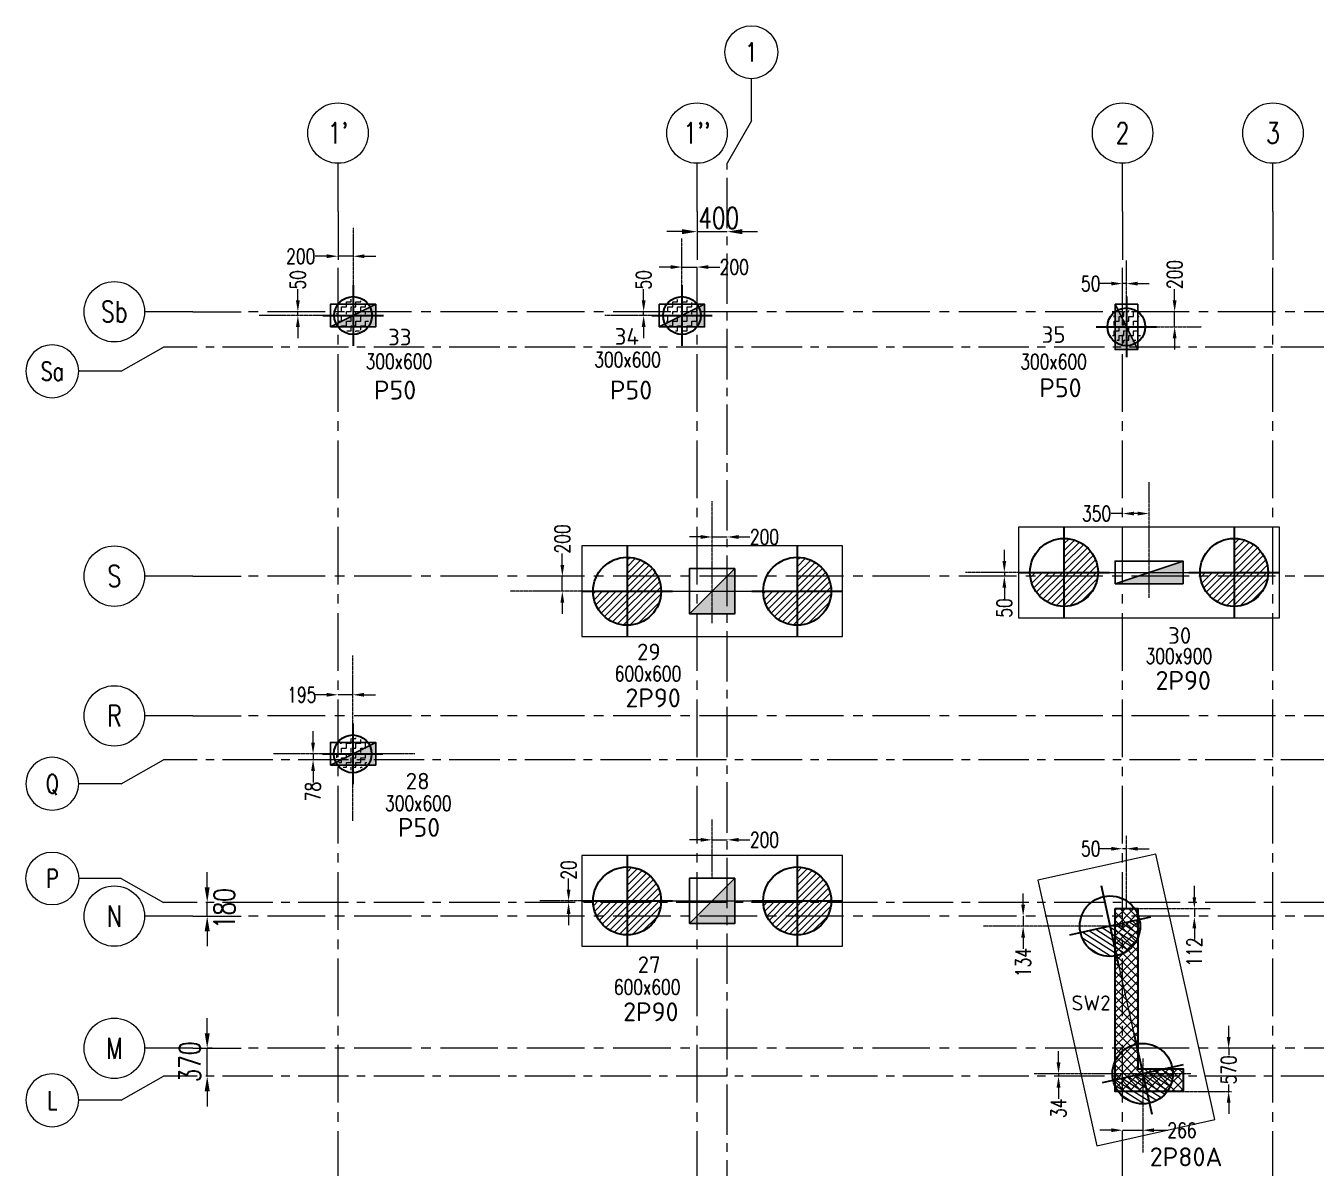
# Model space of a CAD drawing. Header units: millimetres. Extents: x -545754 to 527377, y 134623 to 1871324.
# Drawn here: x 442291 to 459363, y 241771 to 256894 of the extents above; entities that cross this region are included whole.
import ezdxf
from ezdxf.enums import TextEntityAlignment as Align

# ---------------------------------------------------------------- set-up
doc = ezdxf.new("R2010")
doc.units = ezdxf.units.MM
doc.header["$PDMODE"] = 35
doc.linetypes.add('CENTER2', pattern=[28.575, 19.05, -3.175, 3.175, -3.175])
doc.layers.get('Defpoints').update_dxf_attribs({"color": 252})
for name, color, linetype, lineweight in [('Geo Col Hatch', 66, 'Continuous', 5), ('Geo Col Size', 7, 'Continuous', 13), ('Geo Column', 10, 'Continuous', 25), ('Geo pile', 2, 'Continuous', 30), ('Geo pile c-c L', 154, 'Continuous', 0), ('Geo Pile Hatch', 54, 'Continuous', 13), ('Geo Pilecap-L', 154, 'Continuous', 0), ('Geo-COLUMN-NO', 7, 'Continuous', 30), ('Geo-COLUMNS', 10, 'Continuous', 30), ('Geo-DIM-GRID', 144, 'CENTER2', 15), ('Geo-GRID', 8, 'CENTER2', 13), ('Geo-GRID-SHIFT', 172, 'CENTER2', 13), ('Geo-pile', 2, 'Continuous', 30), ('Geo-Pile Hatch', 54, 'Continuous', 13), ('Geo-RCC-PATT-SW', 9, 'Continuous', 13)]:
    doc.layers.add(name, color=color, linetype=linetype, lineweight=lineweight)
doc.layers.add('Geo Pile Txt', color=7, linetype='Continuous')
doc.layers.add('Geo-Pile Txt', color=7, linetype='Continuous')
doc.styles.add('Geo T TIMES NEW ROMAN', font='times.ttf')
doc.styles.add('ISCOPEUR', font='isocpeur.ttf')
doc.styles.add('simplex', font='simplex.shx', dxfattribs={"width": 0.75})
doc.dimstyles.new('Geo1-100 Dim 100', dxfattribs={"dimtxt": 300, "dimasz": 150, "dimexe": 0.11, "dimexo": 0.2, "dimgap": 0.1, "dimtad": 0, "dimdec": 0, "dimdsep": 46, "dimtxsty": 'simplex', "dimcen": 5, "dimdle": 11, "dimclrd": 8, "dimclre": 251, "dimclrt": 142, "dimadec": 0, "dimazin": 0, "dimtfac": 1, "dimtdec": 0, "dimtmove": 0, "dimatfit": 3, "dimfxl": 1, "dimlwd": 15, "dimlwe": 9, "dimarcsym": 0})
doc.dimstyles.new('Geo1-50 @ BEAM-NAME', dxfattribs={"dimtxt": 150, "dimasz": 130, "dimexe": 0.11, "dimexo": 0.2, "dimgap": 0.1, "dimtad": 0, "dimdec": 0, "dimdsep": 46, "dimtxsty": 'simplex', "dimcen": 5, "dimdle": 11, "dimse1": 1, "dimse2": 1, "dimclrd": 256, "dimclre": 251, "dimclrt": 7, "dimadec": 0, "dimazin": 0, "dimtfac": 1, "dimtdec": 0, "dimtmove": 0, "dimatfit": 3, "dimfxl": 1, "dimlwd": 15, "dimlwe": 9, "dimarcsym": 0})
pattern_1 = [(0, (0, 0), (63.5, 63.5), [63.5, -63.5]), (90, (63.5, 0), (-63.5, 63.5), [63.5, -63.5])]

# ---------------------------------------------------------------- blocks, each defined once
blk = doc.blocks.new('SW2')
at = {"layer": 'Geo-RCC-PATT-SW'}
h = blk.add_hatch(dxfattribs=at)
h.set_pattern_fill('ANSI37', color=256, scale=25, angle=-90)
h.set_pattern_definition([(315, (-267959.45, -148443.7), (56.1266, 56.1266), []), (45, (-267959.45, -148443.7), (-56.1266, 56.1266), [])])
h.paths.add_polyline_path([(-100, 2420), (200, 2420), (200, 300), (800, 300), (800, 0), (-100, 0)])
at = {"layer": 'Geo-COLUMNS'}
blk.add_lwpolyline([(-100, 2420), (200, 2420), (200, 300), (800, 300), (800, 0), (-100, 0), (-100, 2420)], dxfattribs=at)
at = {"style": 'ISCOPEUR'}
blk.add_attdef('SW2', (34, -378), '', height=200, dxfattribs=at)
blk = doc.blocks.new('*U160')
at = {"layer": 'Geo Col Hatch'}
h = blk.add_hatch(color=256, dxfattribs=at)
h.dxf.hatch_style = 1
h.paths.add_polyline_path([(300, -150), (300, 150), (-300, -150)])
at = {"layer": 'Geo Column'}
blk.add_line((-300, -150), (300, 150), dxfattribs=at)
blk.add_lwpolyline([(-300, -150), (300, -150), (300, 150), (-300, 150)], close=True, dxfattribs=at)
at = {"layer": 'Geo Col Size', "color": 1, "style": 'simplex', "width": 0.75, "flags": 1}
blk.add_attdef('300X600', (278, -519), '', height=200, dxfattribs=at)
blk = doc.blocks.new('*U161')
at = {"layer": 'Geo Col Hatch'}
h = blk.add_hatch(color=256, dxfattribs=at)
h.dxf.hatch_style = 1
h.paths.add_polyline_path([(-150, -300), (150, -300), (-150, 300)])
at = {"layer": 'Geo Column'}
blk.add_line((-150, 300), (150, -300), dxfattribs=at)
blk.add_lwpolyline([(-150, 300), (-150, -300), (150, -300), (150, 300)], close=True, dxfattribs=at)
at = {"layer": 'Geo Col Size', "color": 1, "style": 'simplex', "width": 0.75, "flags": 1}
blk.add_attdef('300X600', (278, -519), '', height=200, dxfattribs=at)
blk = doc.blocks.new('*U0')
at = {"layer": 'Geo Col Hatch'}
h = blk.add_hatch(color=256, dxfattribs=at)
h.dxf.hatch_style = 1
h.paths.add_polyline_path([(450, -150), (450, 150), (-450, -150)])
at = {"layer": 'Geo Column'}
blk.add_line((-450, -150), (450, 150), dxfattribs=at)
blk.add_lwpolyline([(-450, -150), (450, -150), (450, 150), (-450, 150)], close=True, dxfattribs=at)
at = {"layer": 'Geo Col Size', "color": 1, "style": 'simplex', "width": 0.75, "flags": 1}
blk.add_attdef('300X900', (278, -519), '', height=200, dxfattribs=at)
blk = doc.blocks.new('*U157')
at = {"layer": 'Geo Col Hatch'}
h = blk.add_hatch(color=256, dxfattribs=at)
h.dxf.hatch_style = 1
h.paths.add_polyline_path([(-300, -300), (300, -300), (300, 300)])
at = {"layer": 'Geo Column'}
blk.add_line((-300, -300), (300, 300), dxfattribs=at)
blk.add_lwpolyline([(-300, -300), (300, -300), (300, 300), (-300, 300)], close=True, dxfattribs=at)
at = {"layer": 'Geo Col Size', "color": 1, "style": 'simplex', "width": 0.75, "flags": 1}
blk.add_attdef('600X600', (304, -735), '', height=200, dxfattribs=at)
blk = doc.blocks.new('A$C4bcebf93')
ref = blk.add_blockref('SW2', (-8900, 3990))
ref.add_attrib('SW2', 'SW2', (-9576, 5060), dxfattribs={"height": 200, "style": 'ISCOPEUR'})
at = {"layer": 'Geo Column'}
ref = blk.add_blockref('*U160', (-19080, 14260), dxfattribs=at)
ref.add_attrib('300X600', '300x600', (-18915, 13552), dxfattribs={"layer": 'Geo Col Size', "height": 200, "style": 'simplex', "width": 0.75})
ref = blk.add_blockref('*U160', (-14730, 14260), dxfattribs=at)
ref.add_attrib('300X600', '300x600', (-15890, 13576), dxfattribs={"layer": 'Geo Col Size', "height": 200, "style": 'simplex', "width": 0.75})
ref = blk.add_blockref('*U161', (-8850, 14110), dxfattribs=at)
ref.add_attrib('300X600', '300x600', (-10253, 13548), dxfattribs={"layer": 'Geo Col Size', "height": 200, "style": 'simplex', "width": 0.75})
ref = blk.add_blockref('*U0', (-8550, 10860), dxfattribs=at)
ref.add_attrib('300X900', '300x900', (-8595, 9651), dxfattribs={"layer": 'Geo Col Size', "height": 200, "style": 'simplex', "width": 0.75})
ref = blk.add_blockref('*U157', (-14330, 10610), dxfattribs=at)
ref.add_attrib('600X600', '600x600', (-15619, 9419), dxfattribs={"layer": 'Geo Col Size', "height": 200, "style": 'simplex', "width": 0.75})
ref = blk.add_blockref('*U160', (-19080, 8460), dxfattribs=at)
ref.add_attrib('300X600', '300x600', (-18658, 7704), dxfattribs={"layer": 'Geo Col Size', "height": 200, "style": 'simplex', "width": 0.75})
ref = blk.add_blockref('*U157', (-14330, 6510), dxfattribs=at)
ref.add_attrib('600X600', '600x600', (-15630, 5270), dxfattribs={"layer": 'Geo Col Size', "height": 200, "style": 'simplex', "width": 0.75})
at = {"layer": 'Geo-COLUMN-NO', "style": 'ISCOPEUR'}
for s, p in [('33', (-18617, 13864)), ('34', (-15619, 13873)), ('35', (-9970, 13898)), ('30', (-8297, 9914)), ('29', (-15324, 9697)), ('28', (-18384, 7986)), ('27', (-15315, 5557))]:
    blk.add_text(s, height=220, dxfattribs=at).set_placement(p)
blk = doc.blocks.new('*U25')
at = {"layer": 'Geo-Pile Hatch'}
h = blk.add_hatch(dxfattribs=at)
h.set_pattern_fill('ZIGZAG', color=256, scale=20)
h.set_pattern_definition(pattern_1)
edge = h.paths.add_edge_path()
edge.add_line((-218, 16), (-16, 16))
edge.add_line((-16, 16), (-16, 218))
edge.add_arc((0, 0), 218, 94.1485, 175.8515)
h = blk.add_hatch(dxfattribs=at)
h.set_pattern_fill('ZIGZAG', color=256, scale=20)
h.set_pattern_definition(pattern_1)
edge = h.paths.add_edge_path()
edge.add_line((16, 16), (218, 16))
edge.add_arc((0, 0), 218, 4.1485, 85.8515)
edge.add_line((16, 218), (16, 16))
h = blk.add_hatch(dxfattribs=at)
h.set_pattern_fill('ZIGZAG', color=256, scale=20)
h.set_pattern_definition(pattern_1)
edge = h.paths.add_edge_path()
edge.add_line((-16, -16), (-218, -16))
edge.add_arc((0, 0), 218, 184.1485, 265.8515)
edge.add_line((-16, -218), (-16, -16))
h = blk.add_hatch(dxfattribs=at)
h.set_pattern_fill('ZIGZAG', color=256, scale=20)
h.set_pattern_definition(pattern_1)
edge = h.paths.add_edge_path()
edge.add_line((218, -16), (16, -16))
edge.add_line((16, -16), (16, -218))
edge.add_arc((0, 0), 218, 274.1485, 355.8515)
at = {"layer": 'Geo-pile'}
for p, q in [((0, 400), (0, -400)), ((-400, 0), (400, 0))]:
    blk.add_line(p, q, dxfattribs=at)
blk.add_circle((0, 0), 250, dxfattribs=at)
at = {"layer": 'Geo-Pile Txt', "color": 7, "style": 'Geo T TIMES NEW ROMAN'}
blk.add_attdef('P50', (303, -450), '', height=250, dxfattribs=at)
blk = doc.blocks.new('*U54')
at = {"layer": 'Geo Pile Hatch'}
h = blk.add_hatch(dxfattribs=at)
h.set_pattern_fill('ANSI31', color=256, scale=20)
h.set_pattern_definition([(45, (-165505.98, 30009.62), (-44.90128, 44.90128), [])])
edge = h.paths.add_edge_path()
edge.add_line((-1125, 450), (-1125, 0))
edge.add_line((-1125, 0), (-675, 0))
edge.add_arc((-1125, 0), 450, 0, 90)
edge = h.paths.add_edge_path()
edge.add_line((-675, 0), (-1125, 0))
edge.add_line((-1125, 0), (-1575, 0))
edge.add_arc((-1125, 0), 450, 180, 270)
edge.add_arc((-1126, 1), 451, 270.1029, 359.8971)
h = blk.add_hatch(dxfattribs=at)
h.set_pattern_fill('ANSI31', color=256, scale=20)
h.set_pattern_definition([(45, (-163255.98, 30009.62), (-44.90128, 44.90128), [])])
edge = h.paths.add_edge_path()
edge.add_line((1125, 450), (1125, 0))
edge.add_line((1125, 0), (1575, 0))
edge.add_arc((1125, 0), 450, 0, 90)
edge = h.paths.add_edge_path()
edge.add_line((1575, 0), (1125, 0))
edge.add_line((1125, 0), (675, 0))
edge.add_arc((1125, 0), 450, 180, 270)
edge.add_arc((1124, 1), 451, 270.1029, 359.8971)
at = {"layer": 'Geo pile'}
for p, q in [((-1125, 600), (-1125, -600)), ((1125, 600), (1125, -600)), ((-1725, 0), (-525, 0)), ((525, 0), (1725, 0))]:
    blk.add_line(p, q, dxfattribs=at)
for centre in [(-1125, 0), (1125, 0)]:
    blk.add_circle(centre, 450, dxfattribs=at)
at = {"layer": 'Geo pile c-c L'}
blk.add_line((-1125, 0), (1125, 0), dxfattribs=at)
at = {"layer": 'Geo Pilecap-L', "ltscale": 25}
blk.add_lwpolyline([(-1725, -600), (1725, -600), (1725, 600), (-1725, 600)], close=True, dxfattribs=at)
at = {"layer": 'Geo Pile Txt', "color": 7, "style": 'Geo T TIMES NEW ROMAN'}
blk.add_attdef('2P90', (1941, -450), '', height=250, dxfattribs=at)
blk = doc.blocks.new('*D57')
at = {"layer": 'Defpoints', "color": 0, "transparency": 16777216}
for p in [(446421, 253848), (446421, 253843), (446621, 253848)]:
    blk.add_point(p, dxfattribs=at)
at = {"layer": 'Geo-GRID-SHIFT', "linetype": 'Continuous', "lineweight": 15, "transparency": 16777216}
for p, q in [((446271, 253843), (446121, 253843)), ((446621, 253843), (446421, 253843)), ((446771, 253843), (446921, 253843))]:
    blk.add_line(p, q, dxfattribs=at)
at = {"layer": 'Geo-GRID-SHIFT', "transparency": 16777216}
for points in [[(446271, 253868), (446271, 253818), (446421, 253843)], [(446771, 253868), (446771, 253818), (446621, 253843)]]:
    blk.add_solid(points, dxfattribs=at)
at = {"layer": 'Geo-GRID-SHIFT', "transparency": 16777216, "insert": (445928, 253843), "char_height": 200, "attachment_point": 5, "style": 'simplex'}
blk.add_mtext('200', dxfattribs=at)
blk = doc.blocks.new('*D89')
at = {"layer": 'Defpoints', "color": 0, "transparency": 16777216}
for p in [(451571, 246118), (451371, 245748), (451571, 245748)]:
    blk.add_point(p, dxfattribs=at)
at = {"layer": 'Geo-GRID-SHIFT', "linetype": 'Continuous', "lineweight": 15, "transparency": 16777216}
for p, q in [((451221, 246118), (451071, 246118)), ((451371, 246118), (451571, 246118)), ((451721, 246118), (451871, 246118))]:
    blk.add_line(p, q, dxfattribs=at)
at = {"layer": 'Geo-GRID-SHIFT', "transparency": 16777216}
for points in [[(451221, 246143), (451221, 246093), (451371, 246118)], [(451721, 246143), (451721, 246093), (451571, 246118)]]:
    blk.add_solid(points, dxfattribs=at)
at = {"layer": 'Geo-GRID-SHIFT', "transparency": 16777216, "insert": (452064, 246118), "char_height": 200, "attachment_point": 5, "style": 'simplex'}
blk.add_mtext('200', dxfattribs=at)
blk = doc.blocks.new('*D94')
at = {"layer": 'Defpoints', "color": 0, "transparency": 16777216}
for p in [(446421, 248038), (446421, 247758), (446616, 247656)]:
    blk.add_point(p, dxfattribs=at)
at = {"layer": 'Geo-GRID-SHIFT', "linetype": 'Continuous', "lineweight": 15, "transparency": 16777216}
for p, q in [((446271, 248038), (446121, 248038)), ((446616, 248038), (446421, 248038)), ((446766, 248038), (446916, 248038))]:
    blk.add_line(p, q, dxfattribs=at)
at = {"layer": 'Geo-GRID-SHIFT', "transparency": 16777216}
for points in [[(446271, 248063), (446271, 248013), (446421, 248038)], [(446766, 248063), (446766, 248013), (446616, 248038)]]:
    blk.add_solid(points, dxfattribs=at)
at = {"layer": 'Geo-GRID-SHIFT', "transparency": 16777216, "insert": (445942, 248038), "char_height": 200, "attachment_point": 5, "style": 'simplex'}
blk.add_mtext('195', dxfattribs=at)
blk = doc.blocks.new('*D95')
at = {"layer": 'Defpoints', "color": 0, "transparency": 16777216}
for p in [(446216, 247256), (446091, 247178), (446216, 247178)]:
    blk.add_point(p, dxfattribs=at)
at = {"layer": 'Geo-GRID-SHIFT', "linetype": 'Continuous', "lineweight": 15, "transparency": 16777216}
for p, q in [((446091, 247406), (446091, 247556)), ((446091, 247256), (446091, 247178)), ((446091, 247028), (446091, 246878))]:
    blk.add_line(p, q, dxfattribs=at)
at = {"layer": 'Geo-GRID-SHIFT', "transparency": 16777216}
for points in [[(446066, 247406), (446116, 247406), (446091, 247256)], [(446066, 247028), (446116, 247028), (446091, 247178)]]:
    blk.add_solid(points, dxfattribs=at)
at = {"layer": 'Geo-GRID-SHIFT', "transparency": 16777216, "insert": (446091, 246757), "char_height": 200, "attachment_point": 5, "rotation": 90, "style": 'simplex'}
blk.add_mtext('78', dxfattribs=at)
blk = doc.blocks.new('*D96')
at = {"layer": 'Defpoints', "color": 0, "transparency": 16777216}
for p in [(451571, 250127), (451371, 249708), (451571, 249708)]:
    blk.add_point(p, dxfattribs=at)
at = {"layer": 'Geo-GRID-SHIFT', "linetype": 'Continuous', "lineweight": 15, "transparency": 16777216}
for p, q in [((451221, 250127), (451071, 250127)), ((451371, 250127), (451571, 250127)), ((451721, 250127), (451871, 250127))]:
    blk.add_line(p, q, dxfattribs=at)
at = {"layer": 'Geo-GRID-SHIFT', "transparency": 16777216}
for points in [[(451221, 250152), (451221, 250102), (451371, 250127)], [(451721, 250152), (451721, 250102), (451571, 250127)]]:
    blk.add_solid(points, dxfattribs=at)
at = {"layer": 'Geo-GRID-SHIFT', "transparency": 16777216, "insert": (452064, 250127), "char_height": 200, "attachment_point": 5, "style": 'simplex'}
blk.add_mtext('200', dxfattribs=at)
blk = doc.blocks.new('*D97')
at = {"layer": 'Defpoints', "color": 0, "transparency": 16777216}
for p in [(449389, 249608), (451071, 249608), (451071, 249408)]:
    blk.add_point(p, dxfattribs=at)
at = {"layer": 'Geo-GRID-SHIFT', "linetype": 'Continuous', "lineweight": 15, "transparency": 16777216}
for p, q in [((449389, 249758), (449389, 249908)), ((449389, 249408), (449389, 249608)), ((449389, 249258), (449389, 249108))]:
    blk.add_line(p, q, dxfattribs=at)
at = {"layer": 'Geo-GRID-SHIFT', "transparency": 16777216}
for points in [[(449364, 249758), (449414, 249758), (449389, 249608)], [(449364, 249258), (449414, 249258), (449389, 249408)]]:
    blk.add_solid(points, dxfattribs=at)
at = {"layer": 'Geo-GRID-SHIFT', "transparency": 16777216, "insert": (449389, 250101), "char_height": 200, "attachment_point": 5, "rotation": 90, "style": 'simplex'}
blk.add_mtext('200', dxfattribs=at)
blk = doc.blocks.new('*D98')
at = {"layer": 'Defpoints', "color": 0, "transparency": 16777216}
for p in [(445890, 253108), (446221, 253108), (446221, 253058)]:
    blk.add_point(p, dxfattribs=at)
at = {"layer": 'Geo-GRID-SHIFT', "linetype": 'Continuous', "lineweight": 15, "transparency": 16777216}
for p, q in [((445890, 253258), (445890, 253408)), ((445890, 253058), (445890, 253108)), ((445890, 252908), (445890, 252758))]:
    blk.add_line(p, q, dxfattribs=at)
at = {"layer": 'Geo-GRID-SHIFT', "transparency": 16777216}
for points in [[(445865, 253258), (445915, 253258), (445890, 253108)], [(445865, 252908), (445915, 252908), (445890, 253058)]]:
    blk.add_solid(points, dxfattribs=at)
at = {"layer": 'Geo-GRID-SHIFT', "transparency": 16777216, "insert": (445890, 253530), "char_height": 200, "attachment_point": 5, "rotation": 90, "style": 'simplex'}
blk.add_mtext('50', dxfattribs=at)
blk = doc.blocks.new('*D99')
at = {"layer": 'Defpoints', "color": 0, "transparency": 16777216}
for p in [(450465, 253108), (450797, 253108), (450797, 253058)]:
    blk.add_point(p, dxfattribs=at)
at = {"layer": 'Geo-GRID-SHIFT', "linetype": 'Continuous', "lineweight": 15, "transparency": 16777216}
for p, q in [((450465, 253258), (450465, 253408)), ((450465, 253058), (450465, 253108)), ((450465, 252908), (450465, 252758))]:
    blk.add_line(p, q, dxfattribs=at)
at = {"layer": 'Geo-GRID-SHIFT', "transparency": 16777216}
for points in [[(450440, 253258), (450490, 253258), (450465, 253108)], [(450440, 252908), (450490, 252908), (450465, 253058)]]:
    blk.add_solid(points, dxfattribs=at)
at = {"layer": 'Geo-GRID-SHIFT', "transparency": 16777216, "insert": (450465, 253530), "char_height": 200, "attachment_point": 5, "rotation": 90, "style": 'simplex'}
blk.add_mtext('50', dxfattribs=at)
blk = doc.blocks.new('*D100')
at = {"layer": 'Defpoints', "color": 0, "transparency": 16777216}
for p in [(451171, 253700), (450971, 253458), (451171, 253458)]:
    blk.add_point(p, dxfattribs=at)
at = {"layer": 'Geo-GRID-SHIFT', "linetype": 'Continuous', "lineweight": 15, "transparency": 16777216}
for p, q in [((450821, 253700), (450671, 253700)), ((450971, 253700), (451171, 253700)), ((451321, 253700), (451471, 253700))]:
    blk.add_line(p, q, dxfattribs=at)
at = {"layer": 'Geo-GRID-SHIFT', "transparency": 16777216}
for points in [[(450821, 253725), (450821, 253675), (450971, 253700)], [(451321, 253725), (451321, 253675), (451171, 253700)]]:
    blk.add_solid(points, dxfattribs=at)
at = {"layer": 'Geo-GRID-SHIFT', "transparency": 16777216, "insert": (451664, 253700), "char_height": 200, "attachment_point": 5, "style": 'simplex'}
blk.add_mtext('200', dxfattribs=at)
blk = doc.blocks.new('*D101')
at = {"layer": 'Defpoints', "color": 0, "transparency": 16777216}
for p in [(457251, 253108), (457490, 253108), (457251, 252908)]:
    blk.add_point(p, dxfattribs=at)
at = {"layer": 'Geo-GRID-SHIFT', "linetype": 'Continuous', "lineweight": 15, "transparency": 16777216}
for p, q in [((457490, 253258), (457490, 253408)), ((457490, 252908), (457490, 253108)), ((457490, 252758), (457490, 252608))]:
    blk.add_line(p, q, dxfattribs=at)
at = {"layer": 'Geo-GRID-SHIFT', "transparency": 16777216}
for points in [[(457465, 253258), (457515, 253258), (457490, 253108)], [(457465, 252758), (457515, 252758), (457490, 252908)]]:
    blk.add_solid(points, dxfattribs=at)
at = {"layer": 'Geo-GRID-SHIFT', "transparency": 16777216, "insert": (457490, 253601), "char_height": 200, "attachment_point": 5, "rotation": 90, "style": 'simplex'}
blk.add_mtext('200', dxfattribs=at)
blk = doc.blocks.new('*D102')
at = {"layer": 'Defpoints', "color": 0, "transparency": 16777216}
for p in [(456801, 253481), (456801, 253308), (456851, 253308)]:
    blk.add_point(p, dxfattribs=at)
at = {"layer": 'Geo-GRID-SHIFT', "linetype": 'Continuous', "lineweight": 15, "transparency": 16777216}
for p, q in [((456651, 253481), (456501, 253481)), ((456851, 253481), (456801, 253481)), ((457001, 253481), (457151, 253481))]:
    blk.add_line(p, q, dxfattribs=at)
at = {"layer": 'Geo-GRID-SHIFT', "transparency": 16777216}
for points in [[(456651, 253506), (456651, 253456), (456801, 253481)], [(457001, 253506), (457001, 253456), (456851, 253481)]]:
    blk.add_solid(points, dxfattribs=at)
at = {"layer": 'Geo-GRID-SHIFT', "transparency": 16777216, "insert": (456380, 253481), "char_height": 200, "attachment_point": 5, "style": 'simplex'}
blk.add_mtext('50', dxfattribs=at)
blk = doc.blocks.new('*D103')
at = {"layer": 'Defpoints', "color": 0, "transparency": 16777216}
for p in [(456801, 250437), (456801, 249808), (457151, 249808)]:
    blk.add_point(p, dxfattribs=at)
at = {"layer": 'Geo-GRID-SHIFT', "linetype": 'Continuous', "lineweight": 15, "transparency": 16777216}
for p, q in [((456801, 250437), (456651, 250437)), ((457001, 250437), (456951, 250437))]:
    blk.add_line(p, q, dxfattribs=at)
at = {"layer": 'Geo-GRID-SHIFT', "transparency": 16777216}
for points in [[(456951, 250462), (456951, 250412), (456801, 250437)], [(457001, 250462), (457001, 250412), (457151, 250437)]]:
    blk.add_solid(points, dxfattribs=at)
at = {"layer": 'Geo-GRID-SHIFT', "transparency": 16777216, "insert": (456458, 250437), "char_height": 200, "attachment_point": 5, "style": 'simplex'}
blk.add_mtext('350', dxfattribs=at)
blk = doc.blocks.new('*D104')
at = {"layer": 'Defpoints', "color": 0, "transparency": 16777216}
for p in [(455237, 249608), (455426, 249658), (455426, 249608)]:
    blk.add_point(p, dxfattribs=at)
at = {"layer": 'Geo-GRID-SHIFT', "linetype": 'Continuous', "lineweight": 15, "transparency": 16777216}
for p, q in [((455237, 249808), (455237, 249958)), ((455237, 249658), (455237, 249608)), ((455237, 249458), (455237, 249308))]:
    blk.add_line(p, q, dxfattribs=at)
at = {"layer": 'Geo-GRID-SHIFT', "transparency": 16777216}
for points in [[(455212, 249808), (455262, 249808), (455237, 249658)], [(455212, 249458), (455262, 249458), (455237, 249608)]]:
    blk.add_solid(points, dxfattribs=at)
at = {"layer": 'Geo-GRID-SHIFT', "transparency": 16777216, "insert": (455237, 249187), "char_height": 200, "attachment_point": 5, "rotation": 90, "style": 'simplex'}
blk.add_mtext('50', dxfattribs=at)
blk = doc.blocks.new('*D121')
at = {"layer": 'Defpoints', "color": 0, "transparency": 16777216}
for p in [(449472, 245288), (449646, 245308), (449646, 245288)]:
    blk.add_point(p, dxfattribs=at)
at = {"layer": 'Geo-GRID-SHIFT', "linetype": 'Continuous', "lineweight": 15, "transparency": 16777216}
for p, q in [((449472, 245458), (449472, 245608)), ((449472, 245308), (449472, 245288)), ((449472, 245138), (449472, 244988))]:
    blk.add_line(p, q, dxfattribs=at)
at = {"layer": 'Geo-GRID-SHIFT', "transparency": 16777216}
for points in [[(449447, 245458), (449497, 245458), (449472, 245308)], [(449447, 245138), (449497, 245138), (449472, 245288)]]:
    blk.add_solid(points, dxfattribs=at)
at = {"layer": 'Geo-GRID-SHIFT', "transparency": 16777216, "insert": (449472, 245718), "char_height": 200, "attachment_point": 5, "rotation": 90, "style": 'simplex'}
blk.add_mtext('20', dxfattribs=at)
blk = doc.blocks.new('*U259')
at = {"layer": 'Geo-GRID', "ltscale": 0.5}
for p, q in [((0, -13), (0, -5)), ((0, -13), (0, -21)), ((0, -503.31), (0, -21))]:
    blk.add_line(p, q, dxfattribs=at)
at = {"layer": 'Geo-GRID', "linetype": 'Continuous'}
blk.add_circle((0, 0), 5, dxfattribs=at)
at = {"layer": 'Geo-GRID', "color": 142, "style": 'simplex', "width": 0.75}
blk.add_attdef('GRID', text='', height=3.5, dxfattribs=at).set_placement((0, 0), align=Align.MIDDLE_CENTER)
blk = doc.blocks.new('*U260')
at = {"layer": 'Geo-GRID', "ltscale": 0.5}
for p, q in [((4.55, -13), (4.55, -5)), ((4.55, -13), (0, -21)), ((0, -590.5), (0, -21))]:
    blk.add_line(p, q, dxfattribs=at)
at = {"layer": 'Geo-GRID', "linetype": 'Continuous'}
blk.add_circle((4.55, 0), 5, dxfattribs=at)
at = {"layer": 'Geo-GRID', "color": 142, "style": 'simplex', "width": 0.75}
blk.add_attdef('GRID', text='', height=3.5, dxfattribs=at).set_placement((4.55, 0), align=Align.MIDDLE_CENTER)
blk = doc.blocks.new('*U144')
at = {"layer": 'Geo-GRID', "ltscale": 0.5}
for p, q in [((13, 0), (5, 0)), ((13, 0), (21, 0)), ((463.5, 0), (21, 0))]:
    blk.add_line(p, q, dxfattribs=at)
at = {"layer": 'Geo-GRID', "linetype": 'Continuous'}
blk.add_circle((0, 0), 5, dxfattribs=at)
at = {"layer": 'Geo-GRID', "color": 142, "style": 'simplex', "width": 0.75}
blk.add_attdef('GRID', text='', height=3.5, dxfattribs=at).set_placement((0, 0), align=Align.MIDDLE_CENTER)
blk = doc.blocks.new('*U162')
at = {"layer": 'Geo-GRID', "ltscale": 0.5}
for p, q in [((17.55, 0), (9.55, 0)), ((17.55, 0), (25.55, -4.55)), ((546.31, -4.55), (25.55, -4.55))]:
    blk.add_line(p, q, dxfattribs=at)
at = {"layer": 'Geo-GRID', "linetype": 'Continuous'}
blk.add_circle((4.55, 0), 5, dxfattribs=at)
at = {"layer": 'Geo-GRID', "color": 142, "style": 'simplex', "width": 0.75}
blk.add_attdef('GRID', text='', height=3.5, dxfattribs=at).set_placement((4.55, 0), align=Align.MIDDLE_CENTER)
blk = doc.blocks.new('*D238')
at = {"layer": 'Defpoints', "color": 0, "transparency": 16777216}
for p in [(-14730, 15370), (-14330, 15370), (-14330, 15370)]:
    blk.add_point(p, dxfattribs=at)
at = {"layer": 'Geo-DIM-GRID', "color": 8, "linetype": 'Continuous', "lineweight": 15, "transparency": 16777216}
for p, q in [((-14930, 15370), (-15130, 15370)), ((-14730, 15370), (-14330, 15370)), ((-14130, 15370), (-13930, 15370))]:
    blk.add_line(p, q, dxfattribs=at)
at = {"layer": 'Geo-DIM-GRID', "color": 251, "lineweight": 9, "transparency": 16777216}
for p, q in [((-14730, 15371), (-14730, 15370)), ((-14330, 15371), (-14330, 15370))]:
    blk.add_line(p, q, dxfattribs=at)
at = {"layer": 'Geo-DIM-GRID', "color": 8, "transparency": 16777216}
for points in [[(-14930, 15404), (-14930, 15337), (-14730, 15370)], [(-14130, 15404), (-14130, 15337), (-14330, 15370)]]:
    blk.add_solid(points, dxfattribs=at)
at = {"layer": 'Geo-DIM-GRID', "color": 142, "transparency": 16777216, "insert": (-14443, 15550), "char_height": 280, "attachment_point": 5, "style": 'simplex'}
blk.add_mtext('400', dxfattribs=at)
blk = doc.blocks.new('*D228')
at = {"layer": 'Defpoints', "color": 0, "transparency": 16777216}
for p in [(-21211, 4560), (-21147, 4560), (-21211, 4190)]:
    blk.add_point(p, dxfattribs=at)
at = {"layer": 'Geo-DIM-GRID', "color": 8, "linetype": 'Continuous', "lineweight": 15, "transparency": 16777216}
for p, q in [((-21211, 4760), (-21211, 4960)), ((-21211, 4190), (-21211, 4560)), ((-21211, 3990), (-21211, 3790))]:
    blk.add_line(p, q, dxfattribs=at)
at = {"layer": 'Geo-DIM-GRID', "color": 251, "lineweight": 9, "transparency": 16777216}
for p, q in [((-21147, 4560), (-21211, 4560)), ((-21211, 4190), (-21211, 4190))]:
    blk.add_line(p, q, dxfattribs=at)
at = {"layer": 'Geo-DIM-GRID', "color": 8, "transparency": 16777216}
for points in [[(-21244, 4760), (-21177, 4760), (-21211, 4560)], [(-21244, 3990), (-21177, 3990), (-21211, 4190)]]:
    blk.add_solid(points, dxfattribs=at)
at = {"layer": 'Geo-DIM-GRID', "color": 142, "transparency": 16777216, "insert": (-21440, 4379), "char_height": 280, "attachment_point": 5, "rotation": 90, "style": 'simplex'}
blk.add_mtext('370', dxfattribs=at)
blk = doc.blocks.new('*D230')
at = {"layer": 'Defpoints', "color": 0, "transparency": 16777216}
for p in [(-21211, 6490), (-21211, 6490), (-21211, 6310)]:
    blk.add_point(p, dxfattribs=at)
at = {"layer": 'Geo-DIM-GRID', "color": 8, "linetype": 'Continuous', "lineweight": 15, "transparency": 16777216}
for p, q in [((-21211, 6690), (-21211, 6890)), ((-21211, 6310), (-21211, 6490)), ((-21211, 6110), (-21211, 5910))]:
    blk.add_line(p, q, dxfattribs=at)
at = {"layer": 'Geo-DIM-GRID', "color": 251, "lineweight": 9, "transparency": 16777216}
for p, q in [((-21211, 6490), (-21211, 6490)), ((-21211, 6310), (-21211, 6310))]:
    blk.add_line(p, q, dxfattribs=at)
at = {"layer": 'Geo-DIM-GRID', "color": 8, "transparency": 16777216}
for points in [[(-21244, 6690), (-21178, 6690), (-21211, 6490)], [(-21244, 6110), (-21178, 6110), (-21211, 6310)]]:
    blk.add_solid(points, dxfattribs=at)
at = {"layer": 'Geo-DIM-GRID', "color": 142, "transparency": 16777216, "insert": (-20984, 6409), "char_height": 280, "attachment_point": 5, "rotation": 90, "style": 'simplex'}
blk.add_mtext('180', dxfattribs=at)
blk = doc.blocks.new('*D190')
at = {"layer": 'Defpoints', "color": 0, "transparency": 16777216}
for p in [(456851, 246000), (456801, 245366), (456851, 245366)]:
    blk.add_point(p, dxfattribs=at)
at = {"layer": 'Geo-GRID-SHIFT', "linetype": 'Continuous', "lineweight": 15, "transparency": 16777216}
for p, q in [((456651, 246000), (456501, 246000)), ((456851, 246000), (456801, 246000)), ((457001, 246000), (457151, 246000))]:
    blk.add_line(p, q, dxfattribs=at)
at = {"layer": 'Geo-GRID-SHIFT', "transparency": 16777216}
for points in [[(456651, 246025), (456651, 245975), (456801, 246000)], [(457001, 246025), (457001, 245975), (456851, 246000)]]:
    blk.add_solid(points, dxfattribs=at)
at = {"layer": 'Geo-GRID-SHIFT', "transparency": 16777216, "insert": (456380, 246000), "char_height": 200, "attachment_point": 5, "style": 'simplex'}
blk.add_mtext('50', dxfattribs=at)
blk = doc.blocks.new('*D191')
at = {"layer": 'Defpoints', "color": 0, "transparency": 16777216}
for p in [(457892, 243358), (458205, 243358), (457892, 242789)]:
    blk.add_point(p, dxfattribs=at)
at = {"layer": 'Geo-GRID-SHIFT', "linetype": 'Continuous', "lineweight": 15, "transparency": 16777216}
for p, q in [((458205, 243508), (458205, 243658)), ((458205, 243358), (458205, 243267)), ((458205, 242789), (458205, 242881)), ((458205, 242639), (458205, 242489))]:
    blk.add_line(p, q, dxfattribs=at)
at = {"layer": 'Geo-GRID-SHIFT', "transparency": 16777216}
for points in [[(458180, 243508), (458230, 243508), (458205, 243358)], [(458180, 242639), (458230, 242639), (458205, 242789)]]:
    blk.add_solid(points, dxfattribs=at)
at = {"layer": 'Geo-GRID-SHIFT', "transparency": 16777216, "insert": (458205, 243074), "char_height": 200, "attachment_point": 5, "rotation": 90, "style": 'simplex'}
blk.add_mtext('570', dxfattribs=at)
blk = doc.blocks.new('*D192')
at = {"layer": 'Defpoints', "color": 0, "transparency": 16777216}
for p in [(457143, 245208), (456750, 245097), (457751, 245097)]:
    blk.add_point(p, dxfattribs=at)
at = {"layer": 'Geo-GRID-SHIFT', "linetype": 'Continuous', "lineweight": 15, "transparency": 16777216}
for p, q in [((457751, 245358), (457751, 245508)), ((457751, 245208), (457751, 245097)), ((457751, 244947), (457751, 244797))]:
    blk.add_line(p, q, dxfattribs=at)
at = {"layer": 'Geo-GRID-SHIFT', "transparency": 16777216}
for points in [[(457726, 245358), (457776, 245358), (457751, 245208)], [(457726, 244947), (457776, 244947), (457751, 245097)]]:
    blk.add_solid(points, dxfattribs=at)
at = {"layer": 'Geo-GRID-SHIFT', "transparency": 16777216, "insert": (457751, 244633), "char_height": 200, "attachment_point": 5, "rotation": 90, "style": 'simplex'}
blk.add_mtext('112', dxfattribs=at)
blk = doc.blocks.new('*D193')
at = {"layer": 'Defpoints', "color": 0, "transparency": 16777216}
for p in [(455954, 242989), (456123, 243022), (456256, 242989)]:
    blk.add_point(p, dxfattribs=at)
at = {"layer": 'Geo-GRID-SHIFT', "linetype": 'Continuous', "lineweight": 15, "transparency": 16777216}
for p, q in [((455954, 243172), (455954, 243322)), ((455954, 243022), (455954, 242989)), ((455954, 242839), (455954, 242689))]:
    blk.add_line(p, q, dxfattribs=at)
at = {"layer": 'Geo-GRID-SHIFT', "transparency": 16777216}
for points in [[(455929, 243172), (455979, 243172), (455954, 243022)], [(455929, 242839), (455979, 242839), (455954, 242989)]]:
    blk.add_solid(points, dxfattribs=at)
at = {"layer": 'Geo-GRID-SHIFT', "transparency": 16777216, "insert": (455954, 242564), "char_height": 200, "attachment_point": 5, "rotation": 90, "style": 'simplex'}
blk.add_mtext('34', dxfattribs=at)
blk = doc.blocks.new('*D194')
at = {"layer": 'Defpoints', "color": 0, "transparency": 16777216}
for p in [(456801, 242274), (456801, 242274), (457067, 242274)]:
    blk.add_point(p, dxfattribs=at)
at = {"layer": 'Geo-GRID-SHIFT', "linetype": 'Continuous', "lineweight": 15, "transparency": 16777216}
for p, q in [((456651, 242274), (456501, 242274)), ((456801, 242274), (457067, 242274)), ((457217, 242274), (457398, 242274))]:
    blk.add_line(p, q, dxfattribs=at)
at = {"layer": 'Geo-GRID-SHIFT', "transparency": 16777216}
for points in [[(456651, 242299), (456651, 242249), (456801, 242274)], [(457217, 242299), (457217, 242249), (457067, 242274)]]:
    blk.add_solid(points, dxfattribs=at)
at = {"layer": 'Geo-GRID-SHIFT', "transparency": 16777216, "insert": (457587, 242274), "char_height": 200, "attachment_point": 5, "style": 'simplex'}
blk.add_mtext('266', dxfattribs=at)
blk = doc.blocks.new('A$C29484eaf')
at = {"layer": 'Geo Pile Hatch'}
h = blk.add_hatch(dxfattribs=at)
h.set_pattern_fill('ANSI31', color=256, scale=20)
h.set_pattern_definition([(45, (-165380.98, 30009.62), (-44.90128, 44.90128), [])])
h.paths.add_polyline_path([(-1000, 400), (-1000, 0), (-600, 0, 0.414214)])
h.paths.add_polyline_path([(-600, 0), (-1000, 0), (-1000, -400, 0.414214)])
h = blk.add_hatch(dxfattribs=at)
h.set_pattern_fill('ANSI31', color=256, scale=20)
h.set_pattern_definition([(45, (-163380.98, 30009.62), (-44.90128, 44.90128), [])])
h.paths.add_polyline_path([(1000, 400), (1000, 0), (1400, 0, 0.414214)])
h.paths.add_polyline_path([(1400, 0), (1000, 0), (1000, -400, 0.414214)])
at = {"layer": 'Geo pile'}
for p, q in [((-1000, 550), (-1000, -550)), ((1000, 550), (1000, -550)), ((-1550, 0), (-450, 0)), ((450, 0), (1550, 0))]:
    blk.add_line(p, q, dxfattribs=at)
for centre in [(-1000, 0), (1000, 0)]:
    blk.add_circle(centre, 400, dxfattribs=at)
at = {"layer": 'Geo pile c-c L'}
blk.add_line((-1000, 0), (1000, 0), dxfattribs=at)
blk.add_lwpolyline([(-1800, 800), (-1800, -800), (1800, -800), (1800, 800)], close=True, dxfattribs=at)
blk = doc.blocks.new('*D195')
at = {"layer": 'Defpoints', "color": 0, "transparency": 16777216}
for p in [(454803, 245108), (454331, 244975), (455486, 244975)]:
    blk.add_point(p, dxfattribs=at)
at = {"layer": 'Geo-GRID-SHIFT', "linetype": 'Continuous', "lineweight": 15, "transparency": 16777216}
for p, q in [((455486, 245258), (455486, 245408)), ((455486, 245108), (455486, 244975)), ((455486, 244825), (455486, 244675))]:
    blk.add_line(p, q, dxfattribs=at)
at = {"layer": 'Geo-GRID-SHIFT', "transparency": 16777216}
for points in [[(455461, 245258), (455511, 245258), (455486, 245108)], [(455461, 244825), (455511, 244825), (455486, 244975)]]:
    blk.add_solid(points, dxfattribs=at)
at = {"layer": 'Geo-GRID-SHIFT', "transparency": 16777216, "insert": (455486, 244493), "char_height": 200, "attachment_point": 5, "rotation": 90, "style": 'simplex'}
blk.add_mtext('134', dxfattribs=at)
blk = doc.blocks.new('A$C7fc8e567')
at = {"layer": 'Geo-DIM-GRID', "xscale": 80, "yscale": 80, "zscale": 80}
blk.add_blockref('*U259', (-19480, 16675.1), dxfattribs=at).add_auto_attribs({'GRID': "1'"})
at = {"layer": 'Geo-GRID'}
for name, p, xscale, yscale, zscale, values in [('*U260', (-14330, 17745.1), 70, 70, 70, {'GRID': '1'}), ('*U259', (-14730, 16675.1), 80, 80, 80, {'GRID': "1''"}), ('*U259', (-9100, 16675.1), 80, 80, 80, {'GRID': '2'}), ('*U259', (-7110, 16675.1), 80, 80, 80, {'GRID': '3'}), ('*U144', (-22439.4, 14310), 80, 80, 80, {'GRID': 'Sb'}), ('*U144', (-22439.4, 10810), 80, 80, 80, {'GRID': 'S'}), ('*U144', (-22439.4, 8960), 80, 80, 80, {'GRID': 'R'}), ('*U162', (-23578.9, 6808.3), 70, 70, 70, {'GRID': 'P'}), ('*U144', (-22439.4, 6310), 80, 80, 80, {'GRID': 'N'}), ('*U144', (-22439.4, 4560), 80, 80, 80, {'GRID': 'M'})]:
    blk.add_blockref(name, p, dxfattribs=dict(at, xscale=xscale, yscale=yscale, zscale=zscale)).add_auto_attribs(values)
ref = blk.add_blockref('*U162', (-23578.9, 13521.7), dxfattribs=dict(at, xscale=-70, yscale=70, zscale=70, rotation=180))
ref.add_attrib('GRID', 'Sa', dxfattribs={"color": 142, "height": 245, "style": 'simplex', "width": 0.75}).set_placement((-23260.6, 13521.7), align=Align.MIDDLE_CENTER)
ref = blk.add_blockref('*U162', (-23578.9, 8061.7), dxfattribs=dict(at, xscale=-70, yscale=70, zscale=70, rotation=180))
ref.add_attrib('GRID', 'Q', dxfattribs={"color": 142, "height": 245, "style": 'simplex', "width": 0.75}).set_placement((-23260.6, 8061.7), align=Align.MIDDLE_CENTER)
ref = blk.add_blockref('*U162', (-23578.9, 3871.9), dxfattribs=dict(at, xscale=-70, yscale=70, zscale=70, rotation=180))
ref.add_attrib('GRID', 'L', dxfattribs={"color": 142, "height": 245, "style": 'simplex', "width": 0.75}).set_placement((-23260.6, 3871.9), align=Align.MIDDLE_CENTER)
at = {"layer": 'Geo-DIM-GRID'}
dim = blk.add_linear_dim(base=(-14330, 15370.4), p1=(-14730, 15370.4), p2=(-14330, 15370.4), dimstyle='Geo1-100 Dim 100', override={"dimtxt": 280, "dimasz": 200, "dimtmove": 2}, dxfattribs=at)
dim.commit()
dim.dimension.update_dxf_attribs({"geometry": '*D238', "text_midpoint": (-14443.1, 15549.9), "dimtype": 128})
for base, p1, p2, picture, middle in [((-21211.1, 6490), (-21211.1, 6310), (-21211.1, 6490), '*D230', (-20983.8, 6408.5)), ((-21210.8, 4560), (-21210.8, 4190.2), (-21146.7, 4560), '*D228', (-21439.7, 4378.6))]:
    dim = blk.add_linear_dim(base=base, p1=p1, p2=p2, angle=90, dimstyle='Geo1-100 Dim 100', override={"dimtxt": 280, "dimasz": 200, "dimtmove": 2}, dxfattribs=at)
    dim.commit()
    dim.dimension.update_dxf_attribs({"geometry": picture, "text_midpoint": middle, "dimtype": 128})

msp = doc.modelspace()

# ---------------------------------------------------------------- linework, layer by layer
at = {"layer": 'Geo-GRID-SHIFT'}
for p, q in [((446621.2, 254221.1), (446621.2, 253068.8)), ((450971.2, 253458.5), (450971.2, 254080.7)), ((456851.2, 253308.5), (456851.2, 253784.5)), ((446221.2, 253058.5), (445376, 253058.5)), ((450796.9, 253058.5), (449951.7, 253058.5)), ((457251.2, 252908.5), (457845.5, 252908.5)), ((457151.2, 249321.4), (457151.2, 250854.5)), ((451371.2, 248987.8), (451371.2, 250598.8)), ((455426.2, 249658.5), (454725, 249658.5)), ((449646.2, 249408.5), (448697.3, 249408.5)), ((446616.2, 246368.7), (446616.2, 248562.6)), ((447439.4, 247256), (445565.8, 247256)), ((451371.2, 245608.5), (451371.2, 246385.8)), ((456851.2, 245208.5), (456851.2, 246175.9)), ((449646.2, 245308.5), (449093, 245308.5)), ((457001.2, 245208.5), (457959.1, 245208.5)), ((456903.8, 244974.9), (454956.7, 244974.9)), ((457067.5, 243223), (457067.5, 241980.3)), ((457703.7, 243022.2), (455632.3, 243022.2)), ((457601.2, 242788.7), (458242.5, 242788.7))]:
    msp.add_line(p, q, dxfattribs=at)

# ---------------------------------------------------------------- block references
ref = msp.add_blockref('A$C29484eaf', (456851.2, 243998.6), dxfattribs=dict(rotation=282.4938832935324))
ref.add_attrib('2P80', '2P80A', (457161, 241796.7), dxfattribs={"layer": 'Geo Pile Txt', "color": 7, "height": 250, "style": 'ISCOPEUR'})
at = {"layer": 'Geo Column'}
msp.add_blockref('A$C4bcebf93', (465701.2, 238798.5), dxfattribs=at)
at = {"layer": 'Geo-GRID'}
msp.add_blockref('A$C7fc8e567', (465901.2, 238798.5), dxfattribs=at)
at = {"layer": 'Geo-pile'}
ref = msp.add_blockref('*U25', (446621.2, 253058.5), dxfattribs=at)
ref.add_attrib('P50', 'P50', (446896.5, 251946.6), dxfattribs={"layer": 'Geo pile', "color": 7, "height": 250, "style": 'ISCOPEUR'})
ref = msp.add_blockref('*U25', (450971.2, 253058.5), dxfattribs=at)
ref.add_attrib('P50', 'P50', (450018.6, 251946.6), dxfattribs={"layer": 'Geo pile', "color": 7, "height": 250, "style": 'ISCOPEUR'})
ref = msp.add_blockref('*U25', (456851.2, 252908.5), dxfattribs=at)
ref.add_attrib('P50', 'P50', (455699.5, 251976.8), dxfattribs={"layer": 'Geo pile', "color": 7, "height": 250, "style": 'ISCOPEUR'})
ref = msp.add_blockref('*U54', (457151.2, 249658.5), dxfattribs=at)
ref.add_attrib('2P90', '2P90', (457237.7, 248102.9), dxfattribs={"layer": 'Geo pile', "color": 7, "height": 250, "style": 'ISCOPEUR'})
ref = msp.add_blockref('*U54', (451371.2, 249408.5), dxfattribs=at)
ref.add_attrib('2P90', '2P90', (450224.2, 247872.2), dxfattribs={"layer": 'Geo pile', "color": 7, "height": 250, "style": 'ISCOPEUR'})
ref = msp.add_blockref('*U25', (446616.2, 247256), dxfattribs=at)
ref.add_attrib('P50', 'P50', (447213, 246157.6), dxfattribs={"layer": 'Geo pile', "color": 7, "height": 250, "style": 'ISCOPEUR'})
ref = msp.add_blockref('*U54', (451371.2, 245308.5), dxfattribs=at)
ref.add_attrib('2P90', '2P90', (450193.8, 243716.5), dxfattribs={"layer": 'Geo pile', "color": 7, "height": 250, "style": 'ISCOPEUR'})

# ---------------------------------------------------------------- dimensions: what is measured, and where the dimension line sits
at = {"layer": 'Geo-GRID-SHIFT'}
for base, p1, p2, picture, middle in [((446421.2, 253843.1), (446621.2, 253848.2), (446421.2, 253848.2), '*D57', (445928.2, 253843.1)), ((451171.2, 253699.9), (450971.2, 253458.5), (451171.2, 253458.5), '*D100', (451664.1, 253699.9)), ((456801.2, 253481.4), (456851.2, 253308.5), (456801.2, 253308.5), '*D102', (456379.6, 253481.4)), ((456801.2, 250436.5), (457151.2, 249808.5), (456801.2, 249808.5), '*D103', (456458.2, 250436.5)), ((451571.2, 250126.6), (451371.2, 249708.5), (451571.2, 249708.5), '*D96', (452064.1, 250126.6)), ((446421.2, 248038), (446616.2, 247656), (446421.2, 247758.5), '*D94', (445942.5, 248038)), ((451571.2, 246117.7), (451371.2, 245747.8), (451571.2, 245747.8), '*D89', (452064.1, 246117.7))]:
    dim = msp.add_linear_dim(base=base, p1=p1, p2=p2, dimstyle='Geo1-50 @ BEAM-NAME', override={"dimtxt": 200, "dimasz": 150, "dimclrt": 256, "dimfxl": 2, "dimarcsym": 1}, dxfattribs=at)
    dim.commit()
    dim.dimension.update_dxf_attribs({"geometry": picture, "text_midpoint": middle})
for base, p1, p2, picture, middle in [((457490.3, 253108.5), (457251.2, 252908.5), (457251.2, 253108.5), '*D101', (457490.3, 253601.4)), ((445889.6, 253108.5), (446221.2, 253058.5), (446221.2, 253108.5), '*D98', (445889.6, 253530)), ((450465.3, 253108.5), (450796.9, 253058.5), (450796.9, 253108.5), '*D99', (450465.3, 253530)), ((449388.6, 249608.5), (451071.2, 249408.5), (451071.2, 249608.5), '*D97', (449388.6, 250101.4)), ((455236.7, 249608.5), (455426.2, 249658.5), (455426.2, 249608.5), '*D104', (455236.7, 249186.9)), ((446090.5526, 247178.4716), (446216.1596, 247255.9745), (446216.1596, 247178.4716), '*D95', (446090.5526, 246756.943)), ((457750.8, 245096.9), (457143.1, 245208.5), (456749.7, 245096.9), '*D192', (457750.8, 244632.5)), ((455486.4, 244974.9), (454802.5, 245108.5), (454331.4, 244974.9), '*D195', (455486.4, 244492.6)), ((458204.7, 243358.5), (457891.9, 242788.7), (457891.9, 243358.5), '*D191', (458204.7, 243073.6)), ((455953.8499, 242988.6599), (456122.8698, 243022.2467), (456255.5272, 242988.6599), '*D193', (455953.8499, 242563.5599))]:
    dim = msp.add_linear_dim(base=base, p1=p1, p2=p2, angle=90, dimstyle='Geo1-50 @ BEAM-NAME', override={"dimtxt": 200, "dimasz": 150, "dimclrt": 256, "dimfxl": 2, "dimarcsym": 1}, dxfattribs=at)
    dim.commit()
    dim.dimension.update_dxf_attribs({"geometry": picture, "text_midpoint": middle})
for base, p1, p2, picture, middle in [((456851.2, 246000), (456801.2, 245366), (456851.2, 245366), '*D190', (456379.6, 246000)), ((456801.2, 242273.6), (457067.5, 242273.6), (456801.2, 242273.6), '*D194', (457587.5, 242273.6))]:
    dim = msp.add_linear_dim(base=base, p1=p1, p2=p2, dimstyle='Geo1-50 @ BEAM-NAME', override={"dimtxt": 200, "dimasz": 150, "dimclrt": 256, "dimfxl": 2, "dimarcsym": 1}, dxfattribs=at)
    dim.commit()
    dim.dimension.update_dxf_attribs({"geometry": picture, "text_midpoint": middle, "dimtype": 160})
dim = msp.add_linear_dim(base=(449472.2, 245288.5), p1=(449646.2, 245308.5), p2=(449646.2, 245288.5), angle=90, dimstyle='Geo1-50 @ BEAM-NAME', override={"dimtxt": 200, "dimasz": 150, "dimclrt": 256, "dimtmove": 1, "dimfxl": 2, "dimarcsym": 1}, dxfattribs=at)
dim.commit()
dim.dimension.update_dxf_attribs({"geometry": '*D121', "text_midpoint": (449472.2, 245717.7), "dimtype": 160})

doc.saveas('drawing.dxf')
